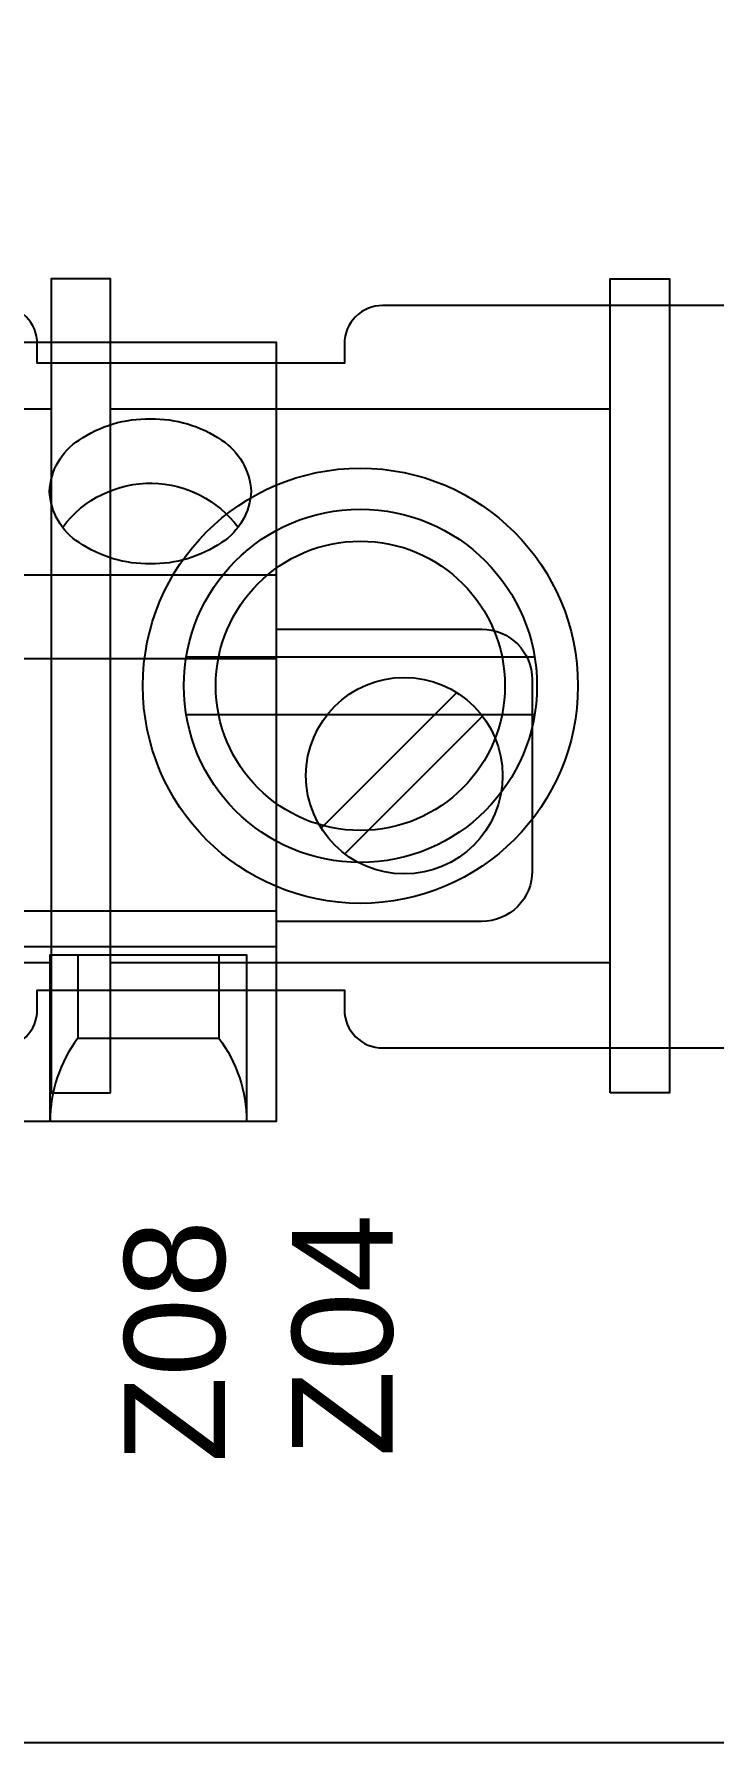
# Model space of a CAD drawing. Extents: x 1 to 23.8, y 0.2 to 17.
# Drawn here: x 19.606 to 20.137, y 1.569 to 2.904 of the extents above; entities that cross this region are included whole.
import ezdxf

# ---------------------------------------------------------------- set-up
doc = ezdxf.new("R2010")
doc.units = 0
doc.header["$MEASUREMENT"] = 0
for name, color, linetype in [('5_01__0-__EMPTY', 7, 'CONTINUOUS'), ('5_02__8-___4__ACI', 7, 'CONTINUOUS'), ('5_03__1-___4__DI__4__DO__S', 7, 'CONTINUOUS'), ('5_04__B-___4__DI__4__DO__F', 7, 'CONTINUOUS'), ('5_05__C-___4__DI__3__DO', 7, 'CONTINUOUS'), ('5_06__2X___8__DO__STD_FORM', 7, 'CONTINUOUS'), ('5_07__2A___8__DO__STD_FORM', 7, 'CONTINUOUS'), ('5_08__2B___8__DO__STD__6__', 7, 'CONTINUOUS'), ('5_09__2C___8__DO__STD__2__', 7, 'CONTINUOUS'), ('5_10__3-___8__DI', 7, 'CONTINUOUS'), ('5_11__5-___8__AI', 7, 'CONTINUOUS'), ('5_12__6-___4__AI__4__AO', 7, 'CONTINUOUS'), ('6_00_____DWG', 7, 'CONTINUOUS')]:
    doc.layers.add(name, color=color, linetype=linetype)
doc.styles.add('ARIAL', font='arial.ttf')

msp = doc.modelspace()

# ---------------------------------------------------------------- linework, layer by layer
at = {"layer": '5_01__0-__EMPTY'}
for points in [[(20.7738, 2.6917), (19.8786, 2.6917, 0.414214), (19.8487, 2.6618), (19.8487, 2.6467), (19.6087, 2.6467), (19.6087, 2.6618, 0.414214), (19.5788, 2.6917), (18.6136, 2.6917, 0.414214)], [(18.6136, 2.1117), (19.5788, 2.1117, 0.414214), (19.6087, 2.1416), (19.6087, 2.1567), (19.8487, 2.1567), (19.8487, 2.1416, 0.414214), (19.8786, 2.1117), (20.7738, 2.1117, 0.414214)]]:
    msp.add_lwpolyline(points, format="xyb", dxfattribs=at)
at = {"layer": '5_02__8-___4__ACI'}
for points in [[(19.6659, 2.0765), (19.6659, 2.7126), (19.6195, 2.7126), (19.6195, 2.0765)], [(20.0565, 2.0765), (20.0565, 2.7126), (20.1029, 2.7126), (20.1029, 2.0765)]]:
    msp.add_lwpolyline(points, close=True, dxfattribs=at)
for points in [[(19.6195, 2.6108), (19.2289, 2.6108)], [(20.0565, 2.6108), (19.6659, 2.6108)], [(19.9974, 2.4171), (19.7251, 2.4171)], [(19.7251, 2.3721), (19.9974, 2.3721)], [(19.6195, 2.1783), (19.2289, 2.1783)], [(20.0565, 2.1783), (19.6659, 2.1783)]]:
    msp.add_lwpolyline(points, dxfattribs=at)
for radius in [0.17, 0.138, 0.113]:
    msp.add_circle((19.8612, 2.3946), radius, dxfattribs=at)
at = {"layer": '5_03__1-___4__DI__4__DO__S'}
msp.add_lwpolyline([(18.1955, 2.663), (19.7955, 2.663), (19.7955, 2.0543), (18.1955, 2.0543)], close=True, dxfattribs=at)
msp.add_lwpolyline([(19.6183, 2.5465, -0.244062), (19.6414, 2.5866, -0.154167), (19.6971, 2.6032, -0.154167), (19.7527, 2.5866, -0.236767), (19.7758, 2.5465, -0.24406), (19.7527, 2.5065, -0.154167), (19.6971, 2.4899, -0.154167), (19.6414, 2.5065, -0.244061)], format="xyb", close=True, dxfattribs=at)
for points in [[(19.6284, 2.5185, -0.001746), (19.6286, 2.5186, -0.240907), (19.6986, 2.5529, -0.231198), (19.7656, 2.5186, -0.005828), (19.7659, 2.5187)], [(19.7955, 2.4388), (19.9561, 2.4388, -0.414169), (19.9955, 2.3995), (19.9955, 2.2499, -0.414258), (19.9561, 2.2105), (19.7955, 2.2105)], [(19.6404, 2.1844), (19.6404, 2.1192, 0.162853), (19.6187, 2.0543, 1.944453)], [(19.7506, 2.1844), (19.7506, 2.1192, -0.162853), (19.7723, 2.0543, -1.944453)]]:
    msp.add_lwpolyline(points, format="xyb", dxfattribs=at)
for points in [[(18.1955, 2.4814), (19.7955, 2.4814)], [(18.1955, 2.416), (19.7955, 2.416)], [(19.8306, 2.2833), (19.9366, 2.3893)], [(19.849, 2.2633), (19.9566, 2.3709)], [(18.1955, 2.2189), (19.7955, 2.2189)], [(18.1955, 2.191), (19.7955, 2.191)], [(19.6187, 2.0543), (19.6187, 2.1844), (19.7723, 2.1844), (19.7723, 2.0543)], [(19.6404, 2.1192), (19.7506, 2.1192)]]:
    msp.add_lwpolyline(points, dxfattribs=at)
msp.add_circle((19.8955, 2.3244), 0.0768, dxfattribs=at)
at = {"layer": '5_04__B-___4__DI__4__DO__F'}
msp.add_lwpolyline([(18.1955, 2.663), (19.7955, 2.663), (19.7955, 2.0543), (18.1955, 2.0543)], close=True, dxfattribs=at)
msp.add_lwpolyline([(19.6183, 2.5465, -0.244062), (19.6414, 2.5866, -0.154167), (19.6971, 2.6032, -0.154167), (19.7527, 2.5866, -0.236767), (19.7758, 2.5465, -0.24406), (19.7527, 2.5065, -0.154167), (19.6971, 2.4899, -0.154167), (19.6414, 2.5065, -0.244061)], format="xyb", close=True, dxfattribs=at)
for points in [[(19.6284, 2.5185, -0.001746), (19.6286, 2.5186, -0.240907), (19.6986, 2.5529, -0.231198), (19.7656, 2.5186, -0.005828), (19.7659, 2.5187)], [(19.7955, 2.4388), (19.9561, 2.4388, -0.414169), (19.9955, 2.3995), (19.9955, 2.2499, -0.414258), (19.9561, 2.2105), (19.7955, 2.2105)], [(19.6404, 2.1844), (19.6404, 2.1192, 0.162853), (19.6187, 2.0543, 1.944453)], [(19.7506, 2.1844), (19.7506, 2.1192, -0.162853), (19.7723, 2.0543, -1.944453)]]:
    msp.add_lwpolyline(points, format="xyb", dxfattribs=at)
for points in [[(18.1955, 2.4814), (19.7955, 2.4814)], [(18.1955, 2.416), (19.7955, 2.416)], [(19.8306, 2.2833), (19.9366, 2.3893)], [(19.849, 2.2633), (19.9566, 2.3709)], [(18.1955, 2.2189), (19.7955, 2.2189)], [(18.1955, 2.191), (19.7955, 2.191)], [(19.6187, 2.0543), (19.6187, 2.1844), (19.7723, 2.1844), (19.7723, 2.0543)], [(19.6404, 2.1192), (19.7506, 2.1192)]]:
    msp.add_lwpolyline(points, dxfattribs=at)
msp.add_circle((19.8955, 2.3244), 0.0768, dxfattribs=at)
at = {"layer": '5_05__C-___4__DI__3__DO'}
msp.add_lwpolyline([(18.1955, 2.663), (19.7955, 2.663), (19.7955, 2.0543), (18.1955, 2.0543)], close=True, dxfattribs=at)
msp.add_lwpolyline([(19.6183, 2.5465, -0.244062), (19.6414, 2.5866, -0.154167), (19.6971, 2.6032, -0.154167), (19.7527, 2.5866, -0.236767), (19.7758, 2.5465, -0.24406), (19.7527, 2.5065, -0.154167), (19.6971, 2.4899, -0.154167), (19.6414, 2.5065, -0.244061)], format="xyb", close=True, dxfattribs=at)
for points in [[(19.6284, 2.5185, -0.001746), (19.6286, 2.5186, -0.240907), (19.6986, 2.5529, -0.231198), (19.7656, 2.5186, -0.005828), (19.7659, 2.5187)], [(19.7955, 2.4388), (19.9561, 2.4388, -0.414169), (19.9955, 2.3995), (19.9955, 2.2499, -0.414258), (19.9561, 2.2105), (19.7955, 2.2105)], [(19.6404, 2.1844), (19.6404, 2.1192, 0.162853), (19.6187, 2.0543, 1.944453)], [(19.7506, 2.1844), (19.7506, 2.1192, -0.162853), (19.7723, 2.0543, -1.944453)]]:
    msp.add_lwpolyline(points, format="xyb", dxfattribs=at)
for points in [[(18.1955, 2.4814), (19.7955, 2.4814)], [(18.1955, 2.416), (19.7955, 2.416)], [(19.8306, 2.2833), (19.9366, 2.3893)], [(19.849, 2.2633), (19.9566, 2.3709)], [(18.1955, 2.2189), (19.7955, 2.2189)], [(18.1955, 2.191), (19.7955, 2.191)], [(19.6187, 2.0543), (19.6187, 2.1844), (19.7723, 2.1844), (19.7723, 2.0543)], [(19.6404, 2.1192), (19.7506, 2.1192)]]:
    msp.add_lwpolyline(points, dxfattribs=at)
msp.add_circle((19.8955, 2.3244), 0.0768, dxfattribs=at)
at = {"layer": '5_06__2X___8__DO__STD_FORM'}
msp.add_lwpolyline([(18.1955, 2.663), (19.7955, 2.663), (19.7955, 2.0543), (18.1955, 2.0543)], close=True, dxfattribs=at)
msp.add_lwpolyline([(19.6183, 2.5465, -0.244062), (19.6414, 2.5866, -0.154167), (19.6971, 2.6032, -0.154167), (19.7527, 2.5866, -0.236767), (19.7758, 2.5465, -0.24406), (19.7527, 2.5065, -0.154167), (19.6971, 2.4899, -0.154167), (19.6414, 2.5065, -0.244061)], format="xyb", close=True, dxfattribs=at)
for points in [[(19.6284, 2.5185, -0.001746), (19.6286, 2.5186, -0.240907), (19.6986, 2.5529, -0.231198), (19.7656, 2.5186, -0.005828), (19.7659, 2.5187)], [(19.7955, 2.4388), (19.9561, 2.4388, -0.414169), (19.9955, 2.3995), (19.9955, 2.2499, -0.414258), (19.9561, 2.2105), (19.7955, 2.2105)], [(19.6404, 2.1844), (19.6404, 2.1192, 0.162853), (19.6187, 2.0543, 1.944453)], [(19.7506, 2.1844), (19.7506, 2.1192, -0.162853), (19.7723, 2.0543, -1.944453)]]:
    msp.add_lwpolyline(points, format="xyb", dxfattribs=at)
for points in [[(18.1955, 2.4814), (19.7955, 2.4814)], [(18.1955, 2.416), (19.7955, 2.416)], [(19.8306, 2.2833), (19.9366, 2.3893)], [(19.849, 2.2633), (19.9566, 2.3709)], [(18.1955, 2.2189), (19.7955, 2.2189)], [(18.1955, 2.191), (19.7955, 2.191)], [(19.6187, 2.0543), (19.6187, 2.1844), (19.7723, 2.1844), (19.7723, 2.0543)], [(19.6404, 2.1192), (19.7506, 2.1192)]]:
    msp.add_lwpolyline(points, dxfattribs=at)
msp.add_circle((19.8955, 2.3244), 0.0768, dxfattribs=at)
at = {"layer": '5_07__2A___8__DO__STD_FORM'}
msp.add_lwpolyline([(18.1955, 2.663), (19.7955, 2.663), (19.7955, 2.0543), (18.1955, 2.0543)], close=True, dxfattribs=at)
msp.add_lwpolyline([(19.6183, 2.5465, -0.244062), (19.6414, 2.5866, -0.154167), (19.6971, 2.6032, -0.154167), (19.7527, 2.5866, -0.236767), (19.7758, 2.5465, -0.24406), (19.7527, 2.5065, -0.154167), (19.6971, 2.4899, -0.154167), (19.6414, 2.5065, -0.244061)], format="xyb", close=True, dxfattribs=at)
for points in [[(19.6284, 2.5185, -0.001746), (19.6286, 2.5186, -0.240907), (19.6986, 2.5529, -0.231198), (19.7656, 2.5186, -0.005828), (19.7659, 2.5187)], [(19.7955, 2.4388), (19.9561, 2.4388, -0.414169), (19.9955, 2.3995), (19.9955, 2.2499, -0.414258), (19.9561, 2.2105), (19.7955, 2.2105)], [(19.6404, 2.1844), (19.6404, 2.1192, 0.162853), (19.6187, 2.0543, 1.944453)], [(19.7506, 2.1844), (19.7506, 2.1192, -0.162853), (19.7723, 2.0543, -1.944453)]]:
    msp.add_lwpolyline(points, format="xyb", dxfattribs=at)
for points in [[(18.1955, 2.4814), (19.7955, 2.4814)], [(18.1955, 2.416), (19.7955, 2.416)], [(19.8306, 2.2833), (19.9366, 2.3893)], [(19.849, 2.2633), (19.9566, 2.3709)], [(18.1955, 2.2189), (19.7955, 2.2189)], [(18.1955, 2.191), (19.7955, 2.191)], [(19.6187, 2.0543), (19.6187, 2.1844), (19.7723, 2.1844), (19.7723, 2.0543)], [(19.6404, 2.1192), (19.7506, 2.1192)]]:
    msp.add_lwpolyline(points, dxfattribs=at)
msp.add_circle((19.8955, 2.3244), 0.0768, dxfattribs=at)
at = {"layer": '5_08__2B___8__DO__STD__6__'}
msp.add_lwpolyline([(18.1955, 2.663), (19.7955, 2.663), (19.7955, 2.0543), (18.1955, 2.0543)], close=True, dxfattribs=at)
msp.add_lwpolyline([(19.6183, 2.5465, -0.244062), (19.6414, 2.5866, -0.154167), (19.6971, 2.6032, -0.154167), (19.7527, 2.5866, -0.236767), (19.7758, 2.5465, -0.24406), (19.7527, 2.5065, -0.154167), (19.6971, 2.4899, -0.154167), (19.6414, 2.5065, -0.244061)], format="xyb", close=True, dxfattribs=at)
for points in [[(19.6284, 2.5185, -0.001746), (19.6286, 2.5186, -0.240907), (19.6986, 2.5529, -0.231198), (19.7656, 2.5186, -0.005828), (19.7659, 2.5187)], [(19.7955, 2.4388), (19.9561, 2.4388, -0.414169), (19.9955, 2.3995), (19.9955, 2.2499, -0.414258), (19.9561, 2.2105), (19.7955, 2.2105)], [(19.6404, 2.1844), (19.6404, 2.1192, 0.162853), (19.6187, 2.0543, 1.944453)], [(19.7506, 2.1844), (19.7506, 2.1192, -0.162853), (19.7723, 2.0543, -1.944453)]]:
    msp.add_lwpolyline(points, format="xyb", dxfattribs=at)
for points in [[(18.1955, 2.4814), (19.7955, 2.4814)], [(18.1955, 2.416), (19.7955, 2.416)], [(19.8306, 2.2833), (19.9366, 2.3893)], [(19.849, 2.2633), (19.9566, 2.3709)], [(18.1955, 2.2189), (19.7955, 2.2189)], [(18.1955, 2.191), (19.7955, 2.191)], [(19.6187, 2.0543), (19.6187, 2.1844), (19.7723, 2.1844), (19.7723, 2.0543)], [(19.6404, 2.1192), (19.7506, 2.1192)]]:
    msp.add_lwpolyline(points, dxfattribs=at)
msp.add_circle((19.8955, 2.3244), 0.0768, dxfattribs=at)
at = {"layer": '5_09__2C___8__DO__STD__2__'}
msp.add_lwpolyline([(18.1955, 2.663), (19.7955, 2.663), (19.7955, 2.0543), (18.1955, 2.0543)], close=True, dxfattribs=at)
msp.add_lwpolyline([(19.6183, 2.5465, -0.244062), (19.6414, 2.5866, -0.154167), (19.6971, 2.6032, -0.154167), (19.7527, 2.5866, -0.236767), (19.7758, 2.5465, -0.24406), (19.7527, 2.5065, -0.154167), (19.6971, 2.4899, -0.154167), (19.6414, 2.5065, -0.244061)], format="xyb", close=True, dxfattribs=at)
for points in [[(19.6284, 2.5185, -0.001746), (19.6286, 2.5186, -0.240907), (19.6986, 2.5529, -0.231198), (19.7656, 2.5186, -0.005828), (19.7659, 2.5187)], [(19.7955, 2.4388), (19.9561, 2.4388, -0.414169), (19.9955, 2.3995), (19.9955, 2.2499, -0.414258), (19.9561, 2.2105), (19.7955, 2.2105)], [(19.6404, 2.1844), (19.6404, 2.1192, 0.162853), (19.6187, 2.0543, 1.944453)], [(19.7506, 2.1844), (19.7506, 2.1192, -0.162853), (19.7723, 2.0543, -1.944453)]]:
    msp.add_lwpolyline(points, format="xyb", dxfattribs=at)
for points in [[(18.1955, 2.4814), (19.7955, 2.4814)], [(18.1955, 2.416), (19.7955, 2.416)], [(19.8306, 2.2833), (19.9366, 2.3893)], [(19.849, 2.2633), (19.9566, 2.3709)], [(18.1955, 2.2189), (19.7955, 2.2189)], [(18.1955, 2.191), (19.7955, 2.191)], [(19.6187, 2.0543), (19.6187, 2.1844), (19.7723, 2.1844), (19.7723, 2.0543)], [(19.6404, 2.1192), (19.7506, 2.1192)]]:
    msp.add_lwpolyline(points, dxfattribs=at)
msp.add_circle((19.8955, 2.3244), 0.0768, dxfattribs=at)
at = {"layer": '5_10__3-___8__DI'}
msp.add_lwpolyline([(18.1955, 2.663), (19.7955, 2.663), (19.7955, 2.0543), (18.1955, 2.0543)], close=True, dxfattribs=at)
msp.add_lwpolyline([(19.6183, 2.5465, -0.244062), (19.6414, 2.5866, -0.154167), (19.6971, 2.6032, -0.154167), (19.7527, 2.5866, -0.236767), (19.7758, 2.5465, -0.24406), (19.7527, 2.5065, -0.154167), (19.6971, 2.4899, -0.154167), (19.6414, 2.5065, -0.244061)], format="xyb", close=True, dxfattribs=at)
for points in [[(19.6284, 2.5185, -0.001746), (19.6286, 2.5186, -0.240907), (19.6986, 2.5529, -0.231198), (19.7656, 2.5186, -0.005828), (19.7659, 2.5187)], [(19.7955, 2.4388), (19.9561, 2.4388, -0.414169), (19.9955, 2.3995), (19.9955, 2.2499, -0.414258), (19.9561, 2.2105), (19.7955, 2.2105)], [(19.6404, 2.1844), (19.6404, 2.1192, 0.162853), (19.6187, 2.0543, 1.944453)], [(19.7506, 2.1844), (19.7506, 2.1192, -0.162853), (19.7723, 2.0543, -1.944453)]]:
    msp.add_lwpolyline(points, format="xyb", dxfattribs=at)
for points in [[(18.1955, 2.4814), (19.7955, 2.4814)], [(18.1955, 2.416), (19.7955, 2.416)], [(19.8306, 2.2833), (19.9366, 2.3893)], [(19.849, 2.2633), (19.9566, 2.3709)], [(18.1955, 2.2189), (19.7955, 2.2189)], [(18.1955, 2.191), (19.7955, 2.191)], [(19.6187, 2.0543), (19.6187, 2.1844), (19.7723, 2.1844), (19.7723, 2.0543)], [(19.6404, 2.1192), (19.7506, 2.1192)]]:
    msp.add_lwpolyline(points, dxfattribs=at)
msp.add_circle((19.8955, 2.3244), 0.0768, dxfattribs=at)
at = {"layer": '5_11__5-___8__AI'}
msp.add_lwpolyline([(18.1955, 2.663), (19.7955, 2.663), (19.7955, 2.0543), (18.1955, 2.0543)], close=True, dxfattribs=at)
msp.add_lwpolyline([(19.6183, 2.5465, -0.244062), (19.6414, 2.5866, -0.154167), (19.6971, 2.6032, -0.154167), (19.7527, 2.5866, -0.236767), (19.7758, 2.5465, -0.24406), (19.7527, 2.5065, -0.154167), (19.6971, 2.4899, -0.154167), (19.6414, 2.5065, -0.244061)], format="xyb", close=True, dxfattribs=at)
for points in [[(19.6284, 2.5185, -0.001746), (19.6286, 2.5186, -0.240907), (19.6986, 2.5529, -0.231198), (19.7656, 2.5186, -0.005828), (19.7659, 2.5187)], [(19.7955, 2.4388), (19.9561, 2.4388, -0.414169), (19.9955, 2.3995), (19.9955, 2.2499, -0.414258), (19.9561, 2.2105), (19.7955, 2.2105)], [(19.6404, 2.1844), (19.6404, 2.1192, 0.162853), (19.6187, 2.0543, 1.944453)], [(19.7506, 2.1844), (19.7506, 2.1192, -0.162853), (19.7723, 2.0543, -1.944453)]]:
    msp.add_lwpolyline(points, format="xyb", dxfattribs=at)
for points in [[(18.1955, 2.4814), (19.7955, 2.4814)], [(18.1955, 2.416), (19.7955, 2.416)], [(19.8306, 2.2833), (19.9366, 2.3893)], [(19.849, 2.2633), (19.9566, 2.3709)], [(18.1955, 2.2189), (19.7955, 2.2189)], [(18.1955, 2.191), (19.7955, 2.191)], [(19.6187, 2.0543), (19.6187, 2.1844), (19.7723, 2.1844), (19.7723, 2.0543)], [(19.6404, 2.1192), (19.7506, 2.1192)]]:
    msp.add_lwpolyline(points, dxfattribs=at)
msp.add_circle((19.8955, 2.3244), 0.0768, dxfattribs=at)
at = {"layer": '5_12__6-___4__AI__4__AO'}
msp.add_lwpolyline([(18.1955, 2.663), (19.7955, 2.663), (19.7955, 2.0543), (18.1955, 2.0543)], close=True, dxfattribs=at)
msp.add_lwpolyline([(19.6183, 2.5465, -0.244062), (19.6414, 2.5866, -0.154167), (19.6971, 2.6032, -0.154167), (19.7527, 2.5866, -0.236767), (19.7758, 2.5465, -0.24406), (19.7527, 2.5065, -0.154167), (19.6971, 2.4899, -0.154167), (19.6414, 2.5065, -0.244061)], format="xyb", close=True, dxfattribs=at)
for points in [[(19.6284, 2.5185, -0.001746), (19.6286, 2.5186, -0.240907), (19.6986, 2.5529, -0.231198), (19.7656, 2.5186, -0.005828), (19.7659, 2.5187)], [(19.7955, 2.4388), (19.9561, 2.4388, -0.414169), (19.9955, 2.3995), (19.9955, 2.2499, -0.414258), (19.9561, 2.2105), (19.7955, 2.2105)], [(19.6404, 2.1844), (19.6404, 2.1192, 0.162853), (19.6187, 2.0543, 1.944453)], [(19.7506, 2.1844), (19.7506, 2.1192, -0.162853), (19.7723, 2.0543, -1.944453)]]:
    msp.add_lwpolyline(points, format="xyb", dxfattribs=at)
for points in [[(18.1955, 2.4814), (19.7955, 2.4814)], [(18.1955, 2.416), (19.7955, 2.416)], [(19.8306, 2.2833), (19.9366, 2.3893)], [(19.849, 2.2633), (19.9566, 2.3709)], [(18.1955, 2.2189), (19.7955, 2.2189)], [(18.1955, 2.191), (19.7955, 2.191)], [(19.6187, 2.0543), (19.6187, 2.1844), (19.7723, 2.1844), (19.7723, 2.0543)], [(19.6404, 2.1192), (19.7506, 2.1192)]]:
    msp.add_lwpolyline(points, dxfattribs=at)
msp.add_circle((19.8955, 2.3244), 0.0768, dxfattribs=at)
at = {"layer": '6_00_____DWG'}
msp.add_lwpolyline([(17.9705, 8.8523), (22.6358, 8.8523, -0.414214), (22.7146, 8.7735), (22.7146, 8.685, 0.414214), (22.8327, 8.5669), (22.9213, 8.5669, -0.414213), (23, 8.4881), (23, 1.933, -0.414213), (22.9213, 1.8543), (22.8327, 1.8543, 0.414213), (22.7146, 1.7361), (22.7146, 1.6476, -0.414213), (22.6358, 1.5688, -0.000001), (17.9705, 1.5688, -0.414214), (17.8917, 1.6476), (17.8917, 1.7361, 0.414214), (17.7736, 1.8543), (17.685, 1.8543, -0.414214), (17.6063, 1.933), (17.6063, 8.4881, -0.414213), (17.685, 8.5669), (17.7736, 8.5669, 0.414213), (17.8917, 8.685), (17.8917, 8.7735, -0.414213)], format="xyb", close=True, dxfattribs=at)

# ---------------------------------------------------------------- texts
at = {"layer": '5_01__0-__EMPTY', "style": 'ARIAL'}
msp.add_text('Z08', height=0.07867, rotation=90, dxfattribs=at).set_placement((19.7553, 1.7879))
at = {"layer": '5_02__8-___4__ACI', "style": 'ARIAL'}
msp.add_text('Z04', height=0.07867, rotation=90, dxfattribs=at).set_placement((19.8864, 1.7924))
at = {"layer": '5_03__1-___4__DI__4__DO__S', "style": 'ARIAL'}
msp.add_text('Z08', height=0.07867, rotation=90, dxfattribs=at).set_placement((19.7553, 1.7879))
at = {"layer": '5_04__B-___4__DI__4__DO__F', "style": 'ARIAL'}
msp.add_text('Z08', height=0.07867, rotation=90, dxfattribs=at).set_placement((19.7553, 1.7879))
at = {"layer": '5_05__C-___4__DI__3__DO', "style": 'ARIAL'}
msp.add_text('Z08', height=0.07867, rotation=90, dxfattribs=at).set_placement((19.7553, 1.7879))
at = {"layer": '5_06__2X___8__DO__STD_FORM', "style": 'ARIAL'}
msp.add_text('Z08', height=0.07867, rotation=90, dxfattribs=at).set_placement((19.7553, 1.7879))
at = {"layer": '5_07__2A___8__DO__STD_FORM', "style": 'ARIAL'}
msp.add_text('Z08', height=0.07867, rotation=90, dxfattribs=at).set_placement((19.7553, 1.7879))
at = {"layer": '5_08__2B___8__DO__STD__6__', "style": 'ARIAL'}
msp.add_text('Z08', height=0.07867, rotation=90, dxfattribs=at).set_placement((19.7553, 1.7879))
at = {"layer": '5_09__2C___8__DO__STD__2__', "style": 'ARIAL'}
msp.add_text('Z08', height=0.07867, rotation=90, dxfattribs=at).set_placement((19.7553, 1.7879))
at = {"layer": '5_10__3-___8__DI', "style": 'ARIAL'}
msp.add_text('Z08', height=0.07867, rotation=90, dxfattribs=at).set_placement((19.7553, 1.7879))
at = {"layer": '5_11__5-___8__AI', "style": 'ARIAL'}
msp.add_text('Z08', height=0.07867, rotation=90, dxfattribs=at).set_placement((19.7553, 1.7879))
at = {"layer": '5_12__6-___4__AI__4__AO', "style": 'ARIAL'}
msp.add_text('Z08', height=0.07867, rotation=90, dxfattribs=at).set_placement((19.7553, 1.7879))

doc.saveas('drawing.dxf')
